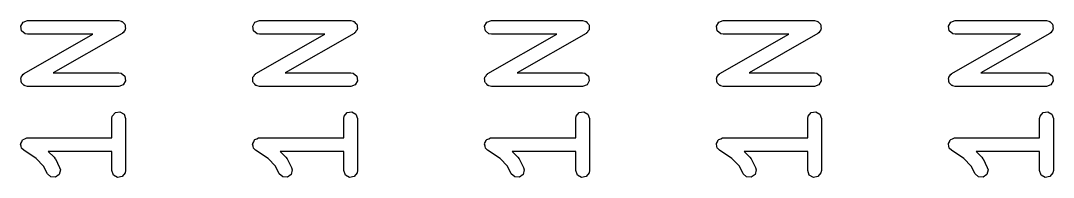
# Model space of a CAD drawing. Extents: x 43 to 269, y -130 to -26.
# Drawn here: x 151.09 to 162.4, y -77.15 to -75.43 of the extents above; entities that cross this region are included whole.
import ezdxf

# ---------------------------------------------------------------- set-up
doc = ezdxf.new("R2010")
doc.units = 0
doc.layers.add('BLACK', color=7, linetype='CONTINUOUS')

msp = doc.modelspace()

# ---------------------------------------------------------------- linework, layer by layer
at = {"layer": 'BLACK', "linetype": 'CONTINUOUS'}
for p, q in [((151.12, -75.4428), (151.169, -75.4253)), ((151.169, -75.4253), (152.169, -75.4253)), ((152.169, -75.4253), (152.194, -75.4298)), ((152.194, -75.4298), (152.2, -75.4343)), ((152.2, -75.4343), (152.206, -75.4355)), ((152.206, -75.4355), (152.219, -75.4504)), ((153.66, -75.4428), (153.709, -75.4253)), ((153.709, -75.4253), (154.709, -75.4253)), ((154.709, -75.4253), (154.734, -75.4298)), ((154.734, -75.4298), (154.74, -75.4343)), ((154.74, -75.4343), (154.746, -75.4355)), ((154.746, -75.4355), (154.759, -75.4504)), ((156.2, -75.4428), (156.249, -75.4253)), ((156.249, -75.4253), (157.249, -75.4253)), ((157.249, -75.4253), (157.274, -75.4298)), ((157.274, -75.4298), (157.28, -75.4343)), ((157.28, -75.4343), (157.286, -75.4355)), ((157.286, -75.4355), (157.299, -75.4504)), ((158.74, -75.4428), (158.789, -75.4253)), ((158.789, -75.4253), (159.789, -75.4253)), ((159.789, -75.4253), (159.814, -75.4298)), ((159.814, -75.4298), (159.82, -75.4343)), ((159.82, -75.4343), (159.826, -75.4355)), ((159.826, -75.4355), (159.839, -75.4504)), ((161.28, -75.4428), (161.329, -75.4253)), ((161.329, -75.4253), (162.329, -75.4253)), ((162.329, -75.4253), (162.354, -75.4298)), ((162.354, -75.4298), (162.36, -75.4343)), ((162.36, -75.4343), (162.366, -75.4355)), ((162.366, -75.4355), (162.379, -75.4504)), ((151.095, -75.4873), (151.12, -75.4428)), ((151.104, -75.5378), (151.095, -75.4873)), ((151.143, -75.5708), (151.104, -75.5378)), ((152.226, -75.541), (152.217, -75.5577)), ((152.219, -75.4504), (152.234, -75.4628)), ((152.239, -75.5262), (152.226, -75.541)), ((152.234, -75.4628), (152.235, -75.4696)), ((152.235, -75.4696), (152.239, -75.4749)), ((152.239, -75.4749), (152.239, -75.4943)), ((152.239, -75.4943), (152.242, -75.5133)), ((152.242, -75.5133), (152.239, -75.5193)), ((152.239, -75.5193), (152.239, -75.5262)), ((153.635, -75.4873), (153.66, -75.4428)), ((153.644, -75.5378), (153.635, -75.4873)), ((153.683, -75.5708), (153.644, -75.5378)), ((154.766, -75.541), (154.757, -75.5577)), ((154.759, -75.4504), (154.774, -75.4628)), ((154.779, -75.5262), (154.766, -75.541)), ((154.774, -75.4628), (154.775, -75.4696)), ((154.775, -75.4696), (154.779, -75.4749)), ((154.779, -75.4749), (154.779, -75.4943)), ((154.779, -75.4943), (154.782, -75.5133)), ((154.782, -75.5133), (154.779, -75.5193)), ((154.779, -75.5193), (154.779, -75.5262)), ((156.175, -75.4873), (156.2, -75.4428)), ((156.184, -75.5378), (156.175, -75.4873)), ((156.223, -75.5708), (156.184, -75.5378)), ((157.306, -75.541), (157.297, -75.5577)), ((157.299, -75.4504), (157.314, -75.4628)), ((157.319, -75.5262), (157.306, -75.541)), ((157.314, -75.4628), (157.315, -75.4696)), ((157.315, -75.4696), (157.319, -75.4749)), ((157.319, -75.4749), (157.319, -75.4943)), ((157.319, -75.4943), (157.322, -75.5133)), ((157.322, -75.5133), (157.319, -75.5193)), ((157.319, -75.5193), (157.319, -75.5262)), ((158.715, -75.4873), (158.74, -75.4428)), ((158.724, -75.5378), (158.715, -75.4873)), ((158.763, -75.5708), (158.724, -75.5378)), ((159.846, -75.541), (159.837, -75.5577)), ((159.839, -75.4504), (159.854, -75.4628)), ((159.859, -75.5262), (159.846, -75.541)), ((159.854, -75.4628), (159.855, -75.4696)), ((159.855, -75.4696), (159.859, -75.4749)), ((159.859, -75.4749), (159.859, -75.4943)), ((159.859, -75.4943), (159.862, -75.5133)), ((159.862, -75.5133), (159.859, -75.5193)), ((159.859, -75.5193), (159.859, -75.5262)), ((161.255, -75.4873), (161.28, -75.4428)), ((161.264, -75.5378), (161.255, -75.4873)), ((161.303, -75.5708), (161.264, -75.5378)), ((162.386, -75.541), (162.377, -75.5577)), ((162.379, -75.4504), (162.394, -75.4628)), ((162.399, -75.5262), (162.386, -75.541)), ((162.394, -75.4628), (162.395, -75.4696)), ((162.395, -75.4696), (162.399, -75.4749)), ((162.399, -75.4749), (162.399, -75.4943)), ((162.399, -75.4943), (162.402, -75.5133)), ((162.402, -75.5133), (162.399, -75.5193)), ((162.399, -75.5193), (162.399, -75.5262)), ((151.131, -76.0066), (151.886, -75.5753)), ((151.169, -75.5753), (151.143, -75.5708)), ((151.886, -75.5753), (151.169, -75.5753)), ((152.206, -75.5654), (151.451, -75.9967)), ((152.21, -75.5601), (152.206, -75.5654)), ((152.217, -75.5577), (152.21, -75.5601)), ((153.671, -76.0066), (154.426, -75.5753)), ((153.709, -75.5753), (153.683, -75.5708)), ((154.426, -75.5753), (153.709, -75.5753)), ((154.746, -75.5654), (153.991, -75.9967)), ((154.75, -75.5601), (154.746, -75.5654)), ((154.757, -75.5577), (154.75, -75.5601)), ((156.211, -76.0066), (156.966, -75.5753)), ((156.249, -75.5753), (156.223, -75.5708)), ((156.966, -75.5753), (156.249, -75.5753)), ((157.286, -75.5654), (156.531, -75.9967)), ((157.29, -75.5601), (157.286, -75.5654)), ((157.297, -75.5577), (157.29, -75.5601)), ((158.751, -76.0066), (159.506, -75.5753)), ((158.789, -75.5753), (158.763, -75.5708)), ((159.506, -75.5753), (158.789, -75.5753)), ((159.826, -75.5654), (159.071, -75.9967)), ((159.83, -75.5601), (159.826, -75.5654)), ((159.837, -75.5577), (159.83, -75.5601)), ((161.291, -76.0066), (162.046, -75.5753)), ((161.329, -75.5753), (161.303, -75.5708)), ((162.046, -75.5753), (161.329, -75.5753)), ((162.366, -75.5654), (161.611, -75.9967)), ((162.37, -75.5601), (162.366, -75.5654)), ((162.377, -75.5577), (162.37, -75.5601)), ((151.451, -75.9967), (152.169, -75.9967)), ((152.169, -75.9967), (152.194, -76.0012)), ((152.194, -76.0012), (152.234, -76.0342)), ((153.991, -75.9967), (154.709, -75.9967)), ((154.709, -75.9967), (154.734, -76.0012)), ((154.734, -76.0012), (154.774, -76.0342)), ((156.531, -75.9967), (157.249, -75.9967)), ((157.249, -75.9967), (157.274, -76.0012)), ((157.274, -76.0012), (157.314, -76.0342)), ((159.071, -75.9967), (159.789, -75.9967)), ((159.789, -75.9967), (159.814, -76.0012)), ((159.814, -76.0012), (159.854, -76.0342)), ((161.611, -75.9967), (162.329, -75.9967)), ((162.329, -75.9967), (162.354, -76.0012)), ((162.354, -76.0012), (162.394, -76.0342)), ((151.095, -76.0587), (151.098, -76.0527)), ((151.098, -76.0777), (151.095, -76.0587)), ((151.098, -76.0457), (151.111, -76.031)), ((151.098, -76.0527), (151.098, -76.0457)), ((151.098, -76.097), (151.098, -76.0777)), ((151.102, -76.1024), (151.098, -76.097)), ((151.104, -76.1092), (151.102, -76.1024)), ((151.118, -76.1216), (151.104, -76.1092)), ((151.111, -76.031), (151.12, -76.0143)), ((151.12, -76.0143), (151.127, -76.0119)), ((151.127, -76.0119), (151.131, -76.0066)), ((152.242, -76.0847), (152.217, -76.1292)), ((152.234, -76.0342), (152.242, -76.0847)), ((153.635, -76.0587), (153.638, -76.0527)), ((153.638, -76.0777), (153.635, -76.0587)), ((153.638, -76.0457), (153.651, -76.031)), ((153.638, -76.0527), (153.638, -76.0457)), ((153.638, -76.097), (153.638, -76.0777)), ((153.642, -76.1024), (153.638, -76.097)), ((153.644, -76.1092), (153.642, -76.1024)), ((153.658, -76.1216), (153.644, -76.1092)), ((153.651, -76.031), (153.66, -76.0143)), ((153.66, -76.0143), (153.667, -76.0119)), ((153.667, -76.0119), (153.671, -76.0066)), ((154.782, -76.0847), (154.757, -76.1292)), ((154.774, -76.0342), (154.782, -76.0847)), ((156.175, -76.0587), (156.178, -76.0527)), ((156.178, -76.0777), (156.175, -76.0587)), ((156.178, -76.0457), (156.191, -76.031)), ((156.178, -76.0527), (156.178, -76.0457)), ((156.178, -76.097), (156.178, -76.0777)), ((156.182, -76.1024), (156.178, -76.097)), ((156.184, -76.1092), (156.182, -76.1024)), ((156.198, -76.1216), (156.184, -76.1092)), ((156.191, -76.031), (156.2, -76.0143)), ((156.2, -76.0143), (156.207, -76.0119)), ((156.207, -76.0119), (156.211, -76.0066)), ((157.322, -76.0847), (157.297, -76.1292)), ((157.314, -76.0342), (157.322, -76.0847)), ((158.715, -76.0587), (158.718, -76.0527)), ((158.718, -76.0777), (158.715, -76.0587)), ((158.718, -76.0457), (158.731, -76.031)), ((158.718, -76.0527), (158.718, -76.0457)), ((158.718, -76.097), (158.718, -76.0777)), ((158.722, -76.1024), (158.718, -76.097)), ((158.724, -76.1092), (158.722, -76.1024)), ((158.738, -76.1216), (158.724, -76.1092)), ((158.731, -76.031), (158.74, -76.0143)), ((158.74, -76.0143), (158.747, -76.0119)), ((158.747, -76.0119), (158.751, -76.0066)), ((159.862, -76.0847), (159.837, -76.1292)), ((159.854, -76.0342), (159.862, -76.0847)), ((161.255, -76.0587), (161.258, -76.0527)), ((161.258, -76.0777), (161.255, -76.0587)), ((161.258, -76.0457), (161.271, -76.031)), ((161.258, -76.0527), (161.258, -76.0457)), ((161.258, -76.097), (161.258, -76.0777)), ((161.262, -76.1024), (161.258, -76.097)), ((161.264, -76.1092), (161.262, -76.1024)), ((161.278, -76.1216), (161.264, -76.1092)), ((161.271, -76.031), (161.28, -76.0143)), ((161.28, -76.0143), (161.287, -76.0119)), ((161.287, -76.0119), (161.291, -76.0066)), ((162.402, -76.0847), (162.377, -76.1292)), ((162.394, -76.0342), (162.402, -76.0847)), ((151.131, -76.1365), (151.118, -76.1216)), ((151.138, -76.1377), (151.131, -76.1365)), ((151.143, -76.1422), (151.138, -76.1377)), ((151.169, -76.1467), (151.143, -76.1422)), ((152.169, -76.1467), (151.169, -76.1467)), ((152.217, -76.1292), (152.169, -76.1467)), ((153.671, -76.1365), (153.658, -76.1216)), ((153.678, -76.1377), (153.671, -76.1365)), ((153.683, -76.1422), (153.678, -76.1377)), ((153.709, -76.1467), (153.683, -76.1422)), ((154.709, -76.1467), (153.709, -76.1467)), ((154.757, -76.1292), (154.709, -76.1467)), ((156.211, -76.1365), (156.198, -76.1216)), ((156.218, -76.1377), (156.211, -76.1365)), ((156.223, -76.1422), (156.218, -76.1377)), ((156.249, -76.1467), (156.223, -76.1422)), ((157.249, -76.1467), (156.249, -76.1467)), ((157.297, -76.1292), (157.249, -76.1467)), ((158.751, -76.1365), (158.738, -76.1216)), ((158.758, -76.1377), (158.751, -76.1365)), ((158.763, -76.1422), (158.758, -76.1377)), ((158.789, -76.1467), (158.763, -76.1422)), ((159.789, -76.1467), (158.789, -76.1467)), ((159.837, -76.1292), (159.789, -76.1467)), ((161.291, -76.1365), (161.278, -76.1216)), ((161.298, -76.1377), (161.291, -76.1365)), ((161.303, -76.1422), (161.298, -76.1377)), ((161.329, -76.1467), (161.303, -76.1422)), ((162.329, -76.1467), (161.329, -76.1467)), ((162.377, -76.1292), (162.329, -76.1467)), ((152.098, -76.4746), (152.131, -76.4353)), ((152.131, -76.4353), (152.182, -76.4264)), ((152.182, -76.4264), (152.226, -76.4521)), ((152.226, -76.4521), (152.244, -76.5003)), ((154.638, -76.4746), (154.671, -76.4353)), ((154.671, -76.4353), (154.722, -76.4264)), ((154.722, -76.4264), (154.766, -76.4521)), ((154.766, -76.4521), (154.784, -76.5003)), ((157.178, -76.4746), (157.211, -76.4353)), ((157.211, -76.4353), (157.262, -76.4264)), ((157.262, -76.4264), (157.306, -76.4521)), ((157.306, -76.4521), (157.324, -76.5003)), ((159.718, -76.4746), (159.751, -76.4353)), ((159.751, -76.4353), (159.802, -76.4264)), ((159.802, -76.4264), (159.846, -76.4521)), ((159.846, -76.4521), (159.864, -76.5003)), ((162.258, -76.4746), (162.291, -76.4353)), ((162.291, -76.4353), (162.342, -76.4264)), ((162.342, -76.4264), (162.386, -76.4521)), ((162.386, -76.4521), (162.404, -76.5003)), ((152.094, -76.5003), (152.098, -76.4746)), ((152.094, -76.711), (152.094, -76.5003)), ((152.244, -76.5003), (152.244, -77.0717)), ((154.634, -76.5003), (154.638, -76.4746)), ((154.634, -76.711), (154.634, -76.5003)), ((154.784, -76.5003), (154.784, -77.0717)), ((157.174, -76.5003), (157.178, -76.4746)), ((157.174, -76.711), (157.174, -76.5003)), ((157.324, -76.5003), (157.324, -77.0717)), ((159.714, -76.5003), (159.718, -76.4746)), ((159.714, -76.711), (159.714, -76.5003)), ((159.864, -76.5003), (159.864, -77.0717)), ((162.254, -76.5003), (162.258, -76.4746)), ((162.254, -76.711), (162.254, -76.5003)), ((162.404, -76.5003), (162.404, -77.0717)), ((151.094, -76.7812), (151.096, -76.7772)), ((151.1, -76.8021), (151.094, -76.7812)), ((151.095, -76.773), (151.106, -76.7541)), ((151.096, -76.7772), (151.095, -76.773)), ((151.106, -76.7541), (151.114, -76.7342)), ((151.114, -76.7342), (151.118, -76.7323)), ((151.118, -76.7323), (151.12, -76.7285)), ((151.12, -76.7285), (151.141, -76.7211)), ((151.141, -76.7211), (151.16, -76.7115)), ((151.16, -76.7115), (151.165, -76.7125)), ((151.165, -76.7125), (151.169, -76.711)), ((151.169, -76.711), (152.094, -76.711)), ((153.634, -76.7812), (153.636, -76.7772)), ((153.64, -76.8021), (153.634, -76.7812)), ((153.635, -76.773), (153.646, -76.7541)), ((153.636, -76.7772), (153.635, -76.773)), ((153.646, -76.7541), (153.654, -76.7342)), ((153.654, -76.7342), (153.658, -76.7323)), ((153.658, -76.7323), (153.66, -76.7285)), ((153.66, -76.7285), (153.681, -76.7211)), ((153.681, -76.7211), (153.7, -76.7115)), ((153.7, -76.7115), (153.705, -76.7125)), ((153.705, -76.7125), (153.709, -76.711)), ((153.709, -76.711), (154.634, -76.711)), ((156.174, -76.7812), (156.176, -76.7772)), ((156.18, -76.8021), (156.174, -76.7812)), ((156.175, -76.773), (156.186, -76.7541)), ((156.176, -76.7772), (156.175, -76.773)), ((156.186, -76.7541), (156.194, -76.7342)), ((156.194, -76.7342), (156.198, -76.7323)), ((156.198, -76.7323), (156.2, -76.7285)), ((156.2, -76.7285), (156.221, -76.7211)), ((156.221, -76.7211), (156.24, -76.7115)), ((156.24, -76.7115), (156.245, -76.7125)), ((156.245, -76.7125), (156.249, -76.711)), ((156.249, -76.711), (157.174, -76.711)), ((158.714, -76.7812), (158.716, -76.7772)), ((158.72, -76.8021), (158.714, -76.7812)), ((158.715, -76.773), (158.726, -76.7541)), ((158.716, -76.7772), (158.715, -76.773)), ((158.726, -76.7541), (158.734, -76.7342)), ((158.734, -76.7342), (158.738, -76.7323)), ((158.738, -76.7323), (158.74, -76.7285)), ((158.74, -76.7285), (158.761, -76.7211)), ((158.761, -76.7211), (158.78, -76.7115)), ((158.78, -76.7115), (158.785, -76.7125)), ((158.785, -76.7125), (158.789, -76.711)), ((158.789, -76.711), (159.714, -76.711)), ((161.254, -76.7812), (161.256, -76.7772)), ((161.26, -76.8021), (161.254, -76.7812)), ((161.255, -76.773), (161.266, -76.7541)), ((161.256, -76.7772), (161.255, -76.773)), ((161.266, -76.7541), (161.274, -76.7342)), ((161.274, -76.7342), (161.278, -76.7323)), ((161.278, -76.7323), (161.28, -76.7285)), ((161.28, -76.7285), (161.301, -76.7211)), ((161.301, -76.7211), (161.32, -76.7115)), ((161.32, -76.7115), (161.325, -76.7125)), ((161.325, -76.7125), (161.329, -76.711)), ((161.329, -76.711), (162.254, -76.711)), ((151.104, -76.8235), (151.1, -76.8021)), ((151.107, -76.8263), (151.104, -76.8235)), ((151.108, -76.8304), (151.107, -76.8263)), ((151.127, -76.8484), (151.108, -76.8304)), ((151.264, -76.9395), (151.127, -76.8484)), ((152.094, -76.861), (151.397, -76.861)), ((151.397, -76.861), (151.46, -76.9234)), ((152.094, -77.0717), (152.094, -76.861)), ((153.644, -76.8235), (153.64, -76.8021)), ((153.647, -76.8263), (153.644, -76.8235)), ((153.648, -76.8304), (153.647, -76.8263)), ((153.667, -76.8484), (153.648, -76.8304)), ((153.804, -76.9395), (153.667, -76.8484)), ((154.634, -76.861), (153.937, -76.861)), ((153.937, -76.861), (154, -76.9234)), ((154.634, -77.0717), (154.634, -76.861)), ((156.184, -76.8235), (156.18, -76.8021)), ((156.187, -76.8263), (156.184, -76.8235)), ((156.188, -76.8304), (156.187, -76.8263)), ((156.207, -76.8484), (156.188, -76.8304)), ((156.344, -76.9395), (156.207, -76.8484)), ((157.174, -76.861), (156.477, -76.861)), ((156.477, -76.861), (156.54, -76.9234)), ((157.174, -77.0717), (157.174, -76.861)), ((158.724, -76.8235), (158.72, -76.8021)), ((158.727, -76.8263), (158.724, -76.8235)), ((158.728, -76.8304), (158.727, -76.8263)), ((158.747, -76.8484), (158.728, -76.8304)), ((158.884, -76.9395), (158.747, -76.8484)), ((159.714, -76.861), (159.017, -76.861)), ((159.017, -76.861), (159.08, -76.9234)), ((159.714, -77.0717), (159.714, -76.861)), ((161.264, -76.8235), (161.26, -76.8021)), ((161.267, -76.8263), (161.264, -76.8235)), ((161.268, -76.8304), (161.267, -76.8263)), ((161.287, -76.8484), (161.268, -76.8304)), ((161.424, -76.9395), (161.287, -76.8484)), ((162.254, -76.861), (161.557, -76.861)), ((161.557, -76.861), (161.62, -76.9234)), ((162.254, -77.0717), (162.254, -76.861)), ((151.345, -77.0209), (151.264, -76.9395)), ((151.387, -77.1053), (151.345, -77.0209)), ((151.46, -76.9234), (151.473, -76.9418)), ((151.473, -76.9418), (151.474, -76.9429)), ((151.474, -76.9429), (151.521, -77.0382)), ((153.885, -77.0209), (153.804, -76.9395)), ((153.927, -77.1053), (153.885, -77.0209)), ((154, -76.9234), (154.013, -76.9418)), ((154.013, -76.9418), (154.014, -76.9429)), ((154.014, -76.9429), (154.061, -77.0382)), ((156.425, -77.0209), (156.344, -76.9395)), ((156.467, -77.1053), (156.425, -77.0209)), ((156.54, -76.9234), (156.553, -76.9418)), ((156.553, -76.9418), (156.554, -76.9429)), ((156.554, -76.9429), (156.601, -77.0382)), ((158.965, -77.0209), (158.884, -76.9395)), ((159.007, -77.1053), (158.965, -77.0209)), ((159.08, -76.9234), (159.093, -76.9418)), ((159.093, -76.9418), (159.094, -76.9429)), ((159.094, -76.9429), (159.141, -77.0382)), ((161.505, -77.0209), (161.424, -76.9395)), ((161.547, -77.1053), (161.505, -77.0209)), ((161.62, -76.9234), (161.633, -76.9418)), ((161.633, -76.9418), (161.634, -76.9429)), ((161.634, -76.9429), (161.681, -77.0382)), ((151.425, -77.1405), (151.387, -77.1053)), ((151.517, -77.113), (151.476, -77.1436)), ((151.529, -77.0631), (151.517, -77.113)), ((151.521, -77.0382), (151.529, -77.0631)), ((152.111, -77.1199), (152.094, -77.0717)), ((152.156, -77.1456), (152.111, -77.1199)), ((152.239, -77.0974), (152.206, -77.1367)), ((152.244, -77.0717), (152.239, -77.0974)), ((153.965, -77.1405), (153.927, -77.1053)), ((154.057, -77.113), (154.016, -77.1436)), ((154.069, -77.0631), (154.057, -77.113)), ((154.061, -77.0382), (154.069, -77.0631)), ((154.651, -77.1199), (154.634, -77.0717)), ((154.696, -77.1456), (154.651, -77.1199)), ((154.779, -77.0974), (154.746, -77.1367)), ((154.784, -77.0717), (154.779, -77.0974)), ((156.505, -77.1405), (156.467, -77.1053)), ((156.597, -77.113), (156.556, -77.1436)), ((156.609, -77.0631), (156.597, -77.113)), ((156.601, -77.0382), (156.609, -77.0631)), ((157.191, -77.1199), (157.174, -77.0717)), ((157.236, -77.1456), (157.191, -77.1199)), ((157.319, -77.0974), (157.286, -77.1367)), ((157.324, -77.0717), (157.319, -77.0974)), ((159.045, -77.1405), (159.007, -77.1053)), ((159.137, -77.113), (159.096, -77.1436)), ((159.149, -77.0631), (159.137, -77.113)), ((159.141, -77.0382), (159.149, -77.0631)), ((159.731, -77.1199), (159.714, -77.0717)), ((159.776, -77.1456), (159.731, -77.1199)), ((159.859, -77.0974), (159.826, -77.1367)), ((159.864, -77.0717), (159.859, -77.0974)), ((161.585, -77.1405), (161.547, -77.1053)), ((161.677, -77.113), (161.636, -77.1436)), ((161.689, -77.0631), (161.677, -77.113)), ((161.681, -77.0382), (161.689, -77.0631)), ((162.271, -77.1199), (162.254, -77.0717)), ((162.316, -77.1456), (162.271, -77.1199)), ((162.399, -77.0974), (162.366, -77.1367)), ((162.404, -77.0717), (162.399, -77.0974)), ((151.476, -77.1436), (151.425, -77.1405)), ((152.206, -77.1367), (152.156, -77.1456)), ((154.016, -77.1436), (153.965, -77.1405)), ((154.746, -77.1367), (154.696, -77.1456)), ((156.556, -77.1436), (156.505, -77.1405)), ((157.286, -77.1367), (157.236, -77.1456)), ((159.096, -77.1436), (159.045, -77.1405)), ((159.826, -77.1367), (159.776, -77.1456)), ((161.636, -77.1436), (161.585, -77.1405)), ((162.366, -77.1367), (162.316, -77.1456))]:
    msp.add_line(p, q, dxfattribs=at)

doc.saveas('drawing.dxf')
